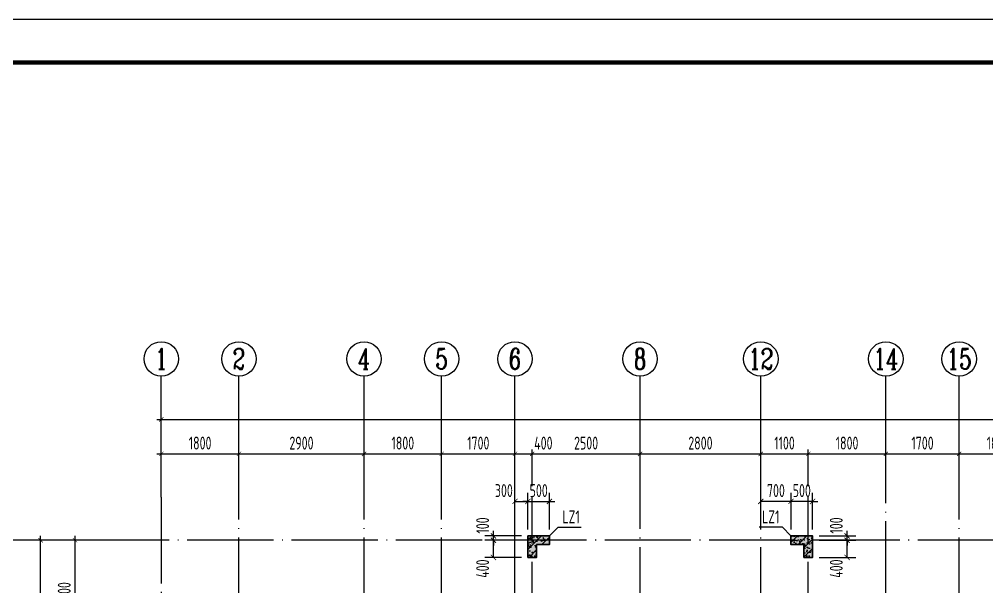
# Model space of a CAD drawing. Extents: x -668857 to 154266, y -275694 to 291306.
# Drawn here: x -342234 to -319807, y 143997 to 157141 of the extents above; entities that cross this region are included whole.
import ezdxf
from ezdxf.enums import TextEntityAlignment as Align

# ---------------------------------------------------------------- set-up
doc = ezdxf.new("R2010")
doc.units = 0
doc.header["$LTSCALE"] = 1000
doc.linetypes.add('DOTE', pattern=[2.42, 2, -0.2, 0.02, -0.2])
doc.layers.get('0').update_dxf_attribs({"linetype": 'CONTINUOUS'})
doc.layers.get('DEFPOINTS').update_dxf_attribs({"linetype": 'CONTINUOUS'})
for name, color, linetype in [('-TK', 7, 'CONTINUOUS'), ('A-AXIS', 1, 'CONTINUOUS'), ('A-DOTE', 10, 'DOTE'), ('AXIS_NUM', 7, 'CONTINUOUS'), ('COLU_DE_TEXT', 7, 'CONTINUOUS'), ('LABEL', 1, 'CONTINUOUS'), ('S-Q墙标注', 3, 'CONTINUOUS'), ('S-X详图填充', 252, 'CONTINUOUS'), ('S-X详图实线', 4, 'CONTINUOUS'), ('S-Y一般标注', 3, 'CONTINUOUS'), ('S-Z柱填充', 252, 'CONTINUOUS'), ('S-Z柱实线', 6, 'CONTINUOUS')]:
    doc.layers.add(name, color=color, linetype=linetype)
doc.styles.add('TSSD_Axis', font='complex.shx', dxfattribs={"width": 0.7, "bigfont": 'hztxt.shx'})
doc.styles.add('TSSD_DIMENSION', font='Tssdeng.shx', dxfattribs={"width": 0.7, "bigfont": 'tssdchn.shx'})
doc.styles.add('TSSD_REIN', font='tssdeng.shx', dxfattribs={"width": 0.7, "height": 300, "bigfont": 'tssdchn.shx'})
doc.styles.add('结构文字', font='zstxt.shx', dxfattribs={"width": 0.7, "bigfont": 'zshz.shx'})
doc.dimstyles.new('STRUCK', dxfattribs={"dimtxt": 400, "dimasz": 121, "dimexe": 200, "dimexo": 150, "dimgap": 115, "dimtad": 1, "dimdec": 0, "dimdsep": 46, "dimtxsty": '结构文字', "dimblk": 'ARCHTICK', "dimcen": 400, "dimclrd": 3, "dimclre": 3, "dimclrt": 7, "dimadec": 0, "dimazin": 0, "dimtfac": 1, "dimtdec": 0, "dimtix": 1, "dimtmove": 2, "dimatfit": 3, "dimldrblk": '_DIMX', "dimfxl": 0, "dimtolj": 1, "dimtzin": 0, "dimarcsym": 0})
doc.dimstyles.new('TSSD_100_100', dxfattribs={"dimtxt": 300, "dimasz": 100, "dimexe": 100, "dimexo": 250, "dimgap": 100, "dimtad": 1, "dimdec": 0, "dimzin": 0, "dimdsep": 46, "dimtxsty": 'TSSD_DIMENSION', "dimblk": 'ARCHTICK', "dimcen": 0, "dimdle": 100, "dimclrt": 7, "dimadec": 0, "dimazin": 0, "dimtfac": 1, "dimtdec": 0, "dimtix": 1, "dimtmove": 2, "dimatfit": 3, "dimldrblk": 'ARCHTICK', "dimfxl": 0, "dimtolj": 1, "dimtzin": 0, "dimarcsym": 0})
pattern_1 = [(50, (-353220.33, -10712.33), (215.17805, -18.82564), [22.5, -247.5]), (355, (-353220.33, -10712.33), (-41.6254, 225.65764), [18, -198]), (100.4514, (-353202.4, -10713.9), (173.55281, 206.83186), [19.12206, -210.34263]), (46.1842, (-353220.33, -10652.33), (320.1723, -49.6557), [33.75, -371.25]), (96.6356, (-353193.65, -10656.47), (280.3988, 292.23536), [28.6831, -315.5139]), (351.1842, (-353220.33, -10652.33), (280.3986, 292.2356), [27, -297]), (21, (-353190.33, -10667.33), (179.07212, -120.78567), [22.5, -247.5]), (326, (-353190.33, -10667.33), (72.9946, 217.545), [18, -198]), (71.4514, (-353175.41, -10677.4), (252.0668, 96.75915), [19.12206, -210.34263]), (37.5, (-353220.33, -10712.33), (3.647957, 99.868156), [0, -195.6, 0, -201, 0, -198.75]), (7.5, (-353220.33, -10712.33), (78.92086, 118.32351), [0, -114.6, 0, -191.1, 0, -75.75]), (327.5, (-353287.23, -10712.33), (160.14673, -6.76646), [0, -75, 0, -234, 0, -310.5]), (317.5, (-353317.23, -10712.33), (174.95585, 30.0315), [0, -97.5, 0, -155.4, 0, -220.5]), (45, (-353220.33, -10712.33), (-106.06602, 106.06602), [])]

# ---------------------------------------------------------------- blocks, each defined once
blk = doc.blocks.new('ts_axno')
at = {"color": 0, "linetype": 'ByBlock', "lineweight": -2}
blk.add_circle((0, 0), 0.5, dxfattribs=at)
at = {"color": 0, "linetype": 'ByBlock', "lineweight": -2, "style": 'TSSD_Axis', "width": 0.7}
blk.add_attdef('A', text='', height=0.6, dxfattribs=at).set_placement((0, 0), align=Align.MIDDLE_CENTER)
blk = doc.blocks.new('_ArchTick')
at = {"color": 0, "linetype": 'ByBlock', "const_width": 0.15}
blk.add_lwpolyline([(-0.5, -0.5), (0.5, 0.5)], dxfattribs=at)
blk = doc.blocks.new('*D77')
at = {"layer": 'DEFPOINTS', "color": 0}
for p in [(6400, 22100), (4600, 21100), (6400, 21100)]:
    blk.add_point(p, dxfattribs=at)
at = {"layer": 'S-Y一般标注', "color": 0, "lineweight": -2}
for p, q in [((4500, 22100), (6500, 22100)), ((4600, 21350), (4600, 22200)), ((6400, 21350), (6400, 22200))]:
    blk.add_line(p, q, dxfattribs=at)
at = {"layer": 'S-Y一般标注', "color": 0, "lineweight": -2, "xscale": 100, "yscale": 100, "zscale": 100, "rotation": 180}
blk.add_blockref('_ArchTick', (4600, 22100), dxfattribs=at)
at = {"layer": 'S-Y一般标注', "color": 0, "lineweight": -2, "xscale": 100, "yscale": 100, "zscale": 100}
blk.add_blockref('_ArchTick', (6400, 22100), dxfattribs=at)
at = {"layer": 'S-Y一般标注', "color": 7, "insert": (5500, 22350), "char_height": 300, "attachment_point": 5, "style": 'TSSD_DIMENSION'}
blk.add_mtext('\\A1;1800', dxfattribs=at)
blk = doc.blocks.new('*D78')
at = {"layer": 'DEFPOINTS', "color": 0}
for p in [(9300, 22100), (6400, 21100), (9300, 21100)]:
    blk.add_point(p, dxfattribs=at)
at = {"layer": 'S-Y一般标注', "color": 0, "lineweight": -2}
for p, q in [((6300, 22100), (9400, 22100)), ((6400, 21350), (6400, 22200)), ((9300, 21350), (9300, 22200))]:
    blk.add_line(p, q, dxfattribs=at)
at = {"layer": 'S-Y一般标注', "color": 0, "lineweight": -2, "xscale": 100, "yscale": 100, "zscale": 100, "rotation": 180}
blk.add_blockref('_ArchTick', (6400, 22100), dxfattribs=at)
at = {"layer": 'S-Y一般标注', "color": 0, "lineweight": -2, "xscale": 100, "yscale": 100, "zscale": 100}
blk.add_blockref('_ArchTick', (9300, 22100), dxfattribs=at)
at = {"layer": 'S-Y一般标注', "color": 7, "insert": (7850, 22350), "char_height": 300, "attachment_point": 5, "style": 'TSSD_DIMENSION'}
blk.add_mtext('\\A1;2900', dxfattribs=at)
blk = doc.blocks.new('*D79')
at = {"layer": 'DEFPOINTS', "color": 0}
for p in [(11100, 22100), (9300, 21100), (11100, 21100)]:
    blk.add_point(p, dxfattribs=at)
at = {"layer": 'S-Y一般标注', "color": 0, "lineweight": -2}
for p, q in [((9200, 22100), (11200, 22100)), ((9300, 21350), (9300, 22200)), ((11100, 21350), (11100, 22200))]:
    blk.add_line(p, q, dxfattribs=at)
at = {"layer": 'S-Y一般标注', "color": 0, "lineweight": -2, "xscale": 100, "yscale": 100, "zscale": 100, "rotation": 180}
blk.add_blockref('_ArchTick', (9300, 22100), dxfattribs=at)
at = {"layer": 'S-Y一般标注', "color": 0, "lineweight": -2, "xscale": 100, "yscale": 100, "zscale": 100}
blk.add_blockref('_ArchTick', (11100, 22100), dxfattribs=at)
at = {"layer": 'S-Y一般标注', "color": 7, "insert": (10200, 22350), "char_height": 300, "attachment_point": 5, "style": 'TSSD_DIMENSION'}
blk.add_mtext('\\A1;1800', dxfattribs=at)
blk = doc.blocks.new('*D80')
at = {"layer": 'DEFPOINTS', "color": 0}
for p in [(12800, 22100), (11100, 21100), (12800, 21100)]:
    blk.add_point(p, dxfattribs=at)
at = {"layer": 'S-Y一般标注', "color": 0, "lineweight": -2}
for p, q in [((11000, 22100), (12900, 22100)), ((11100, 21350), (11100, 22200)), ((12800, 21350), (12800, 22200))]:
    blk.add_line(p, q, dxfattribs=at)
at = {"layer": 'S-Y一般标注', "color": 0, "lineweight": -2, "xscale": 100, "yscale": 100, "zscale": 100, "rotation": 180}
blk.add_blockref('_ArchTick', (11100, 22100), dxfattribs=at)
at = {"layer": 'S-Y一般标注', "color": 0, "lineweight": -2, "xscale": 100, "yscale": 100, "zscale": 100}
blk.add_blockref('_ArchTick', (12800, 22100), dxfattribs=at)
at = {"layer": 'S-Y一般标注', "color": 7, "insert": (11950, 22350), "char_height": 300, "attachment_point": 5, "style": 'TSSD_DIMENSION'}
blk.add_mtext('\\A1;1700', dxfattribs=at)
blk = doc.blocks.new('*D81')
at = {"layer": 'DEFPOINTS', "color": 0}
for p in [(13200, 22100), (12800, 21100), (13200, 21100)]:
    blk.add_point(p, dxfattribs=at)
at = {"layer": 'S-Y一般标注', "color": 0, "lineweight": -2}
for p, q in [((12700, 22100), (13300, 22100)), ((12800, 21350), (12800, 22200)), ((13200, 21350), (13200, 22200))]:
    blk.add_line(p, q, dxfattribs=at)
at = {"layer": 'S-Y一般标注', "color": 0, "lineweight": -2, "xscale": 100, "yscale": 100, "zscale": 100, "rotation": 180}
blk.add_blockref('_ArchTick', (12800, 22100), dxfattribs=at)
at = {"layer": 'S-Y一般标注', "color": 0, "lineweight": -2, "xscale": 100, "yscale": 100, "zscale": 100}
blk.add_blockref('_ArchTick', (13200, 22100), dxfattribs=at)
at = {"layer": 'S-Y一般标注', "color": 7, "insert": (13458, 22350), "char_height": 300, "attachment_point": 5, "style": 'TSSD_DIMENSION'}
blk.add_mtext('\\A1;400', dxfattribs=at)
blk = doc.blocks.new('*D82')
at = {"layer": 'DEFPOINTS', "color": 0}
for p in [(18500, 22100), (15700, 21100), (18500, 21100)]:
    blk.add_point(p, dxfattribs=at)
at = {"layer": 'S-Y一般标注', "color": 0, "lineweight": -2}
for p, q in [((15600, 22100), (18600, 22100)), ((15700, 21350), (15700, 22200)), ((18500, 21350), (18500, 22200))]:
    blk.add_line(p, q, dxfattribs=at)
at = {"layer": 'S-Y一般标注', "color": 0, "lineweight": -2, "xscale": 100, "yscale": 100, "zscale": 100, "rotation": 180}
blk.add_blockref('_ArchTick', (15700, 22100), dxfattribs=at)
at = {"layer": 'S-Y一般标注', "color": 0, "lineweight": -2, "xscale": 100, "yscale": 100, "zscale": 100}
blk.add_blockref('_ArchTick', (18500, 22100), dxfattribs=at)
at = {"layer": 'S-Y一般标注', "color": 7, "insert": (17100, 22350), "char_height": 300, "attachment_point": 5, "style": 'TSSD_DIMENSION'}
blk.add_mtext('\\A1;2800', dxfattribs=at)
blk = doc.blocks.new('*D83')
at = {"layer": 'DEFPOINTS', "color": 0}
for p in [(19600, 22100), (18500, 21100), (19600, 21100)]:
    blk.add_point(p, dxfattribs=at)
at = {"layer": 'S-Y一般标注', "color": 0, "lineweight": -2}
for p, q in [((18400, 22100), (19700, 22100)), ((18500, 21350), (18500, 22200)), ((19600, 21350), (19600, 22200))]:
    blk.add_line(p, q, dxfattribs=at)
at = {"layer": 'S-Y一般标注', "color": 0, "lineweight": -2, "xscale": 100, "yscale": 100, "zscale": 100, "rotation": 180}
blk.add_blockref('_ArchTick', (18500, 22100), dxfattribs=at)
at = {"layer": 'S-Y一般标注', "color": 0, "lineweight": -2, "xscale": 100, "yscale": 100, "zscale": 100}
blk.add_blockref('_ArchTick', (19600, 22100), dxfattribs=at)
at = {"layer": 'S-Y一般标注', "color": 7, "insert": (19050, 22350), "char_height": 300, "attachment_point": 5, "style": 'TSSD_DIMENSION'}
blk.add_mtext('\\A1;1100', dxfattribs=at)
blk = doc.blocks.new('*D84')
at = {"layer": 'DEFPOINTS', "color": 0}
for p in [(23100, 22100), (21400, 21100), (23100, 21100)]:
    blk.add_point(p, dxfattribs=at)
at = {"layer": 'S-Y一般标注', "color": 0, "lineweight": -2}
for p, q in [((21300, 22100), (23200, 22100)), ((21400, 21350), (21400, 22200)), ((23100, 21350), (23100, 22200))]:
    blk.add_line(p, q, dxfattribs=at)
at = {"layer": 'S-Y一般标注', "color": 0, "lineweight": -2, "xscale": 100, "yscale": 100, "zscale": 100, "rotation": 180}
blk.add_blockref('_ArchTick', (21400, 22100), dxfattribs=at)
at = {"layer": 'S-Y一般标注', "color": 0, "lineweight": -2, "xscale": 100, "yscale": 100, "zscale": 100}
blk.add_blockref('_ArchTick', (23100, 22100), dxfattribs=at)
at = {"layer": 'S-Y一般标注', "color": 7, "insert": (22250, 22350), "char_height": 300, "attachment_point": 5, "style": 'TSSD_DIMENSION'}
blk.add_mtext('\\A1;1700', dxfattribs=at)
blk = doc.blocks.new('*D85')
at = {"layer": 'DEFPOINTS', "color": 0}
for p in [(24900, 22100), (23100, 21100), (24900, 21100)]:
    blk.add_point(p, dxfattribs=at)
at = {"layer": 'S-Y一般标注', "color": 0, "lineweight": -2}
for p, q in [((23000, 22100), (25000, 22100)), ((23100, 21350), (23100, 22200)), ((24900, 21350), (24900, 22200))]:
    blk.add_line(p, q, dxfattribs=at)
at = {"layer": 'S-Y一般标注', "color": 0, "lineweight": -2, "xscale": 100, "yscale": 100, "zscale": 100, "rotation": 180}
blk.add_blockref('_ArchTick', (23100, 22100), dxfattribs=at)
at = {"layer": 'S-Y一般标注', "color": 0, "lineweight": -2, "xscale": 100, "yscale": 100, "zscale": 100}
blk.add_blockref('_ArchTick', (24900, 22100), dxfattribs=at)
at = {"layer": 'S-Y一般标注', "color": 7, "insert": (24000, 22350), "char_height": 300, "attachment_point": 5, "style": 'TSSD_DIMENSION'}
blk.add_mtext('\\A1;1800', dxfattribs=at)
blk = doc.blocks.new('*D99')
at = {"layer": 'DEFPOINTS', "color": 0}
for p in [(54600, 22900), (4600, 21100), (54600, 21100)]:
    blk.add_point(p, dxfattribs=at)
at = {"layer": 'S-Y一般标注', "color": 0, "lineweight": -2}
for p, q in [((4500, 22900), (54700, 22900)), ((4600, 21350), (4600, 23000)), ((54600, 21350), (54600, 23000))]:
    blk.add_line(p, q, dxfattribs=at)
at = {"layer": 'S-Y一般标注', "color": 0, "lineweight": -2, "xscale": 100, "yscale": 100, "zscale": 100, "rotation": 180}
blk.add_blockref('_ArchTick', (4600, 22900), dxfattribs=at)
at = {"layer": 'S-Y一般标注', "color": 0, "lineweight": -2, "xscale": 100, "yscale": 100, "zscale": 100}
blk.add_blockref('_ArchTick', (54600, 22900), dxfattribs=at)
at = {"layer": 'S-Y一般标注', "color": 7, "insert": (29600, 23150), "char_height": 300, "attachment_point": 5, "style": 'TSSD_DIMENSION'}
blk.add_mtext('\\A1;50000', dxfattribs=at)
blk = doc.blocks.new('*D106')
at = {"layer": 'DEFPOINTS', "color": 0}
for p in [(1800, 20100), (3600, 20100), (3600, 4600)]:
    blk.add_point(p, dxfattribs=at)
at = {"layer": 'S-Y一般标注', "color": 0, "lineweight": -2}
for p, q in [((1800, 4500), (1800, 20200)), ((3350, 20100), (1700, 20100)), ((3350, 4600), (1700, 4600))]:
    blk.add_line(p, q, dxfattribs=at)
at = {"layer": 'S-Y一般标注', "color": 0, "lineweight": -2, "xscale": 100, "yscale": 100, "zscale": 100}
for p, rotation in [((1800, 20100), 90), ((1800, 4600), 270)]:
    blk.add_blockref('_ArchTick', p, dxfattribs=dict(at, rotation=rotation))
at = {"layer": 'S-Y一般标注', "color": 7, "insert": (1550, 12350), "char_height": 300, "attachment_point": 5, "rotation": 90, "style": 'TSSD_DIMENSION'}
blk.add_mtext('\\A1;15500', dxfattribs=at)
blk = doc.blocks.new('*D109')
at = {"layer": 'DEFPOINTS', "color": 0}
for p in [(2600, 20100), (3600, 20100), (3600, 17600)]:
    blk.add_point(p, dxfattribs=at)
at = {"layer": 'S-Y一般标注', "color": 0, "lineweight": -2}
for p, q in [((2600, 17500), (2600, 20200)), ((3350, 20100), (2500, 20100)), ((3350, 17600), (2500, 17600))]:
    blk.add_line(p, q, dxfattribs=at)
at = {"layer": 'S-Y一般标注', "color": 0, "lineweight": -2, "xscale": 100, "yscale": 100, "zscale": 100}
for p, rotation in [((2600, 20100), 90), ((2600, 17600), 270)]:
    blk.add_blockref('_ArchTick', p, dxfattribs=dict(at, rotation=rotation))
at = {"layer": 'S-Y一般标注', "color": 7, "insert": (2350, 18850), "char_height": 300, "attachment_point": 5, "rotation": 90, "style": 'TSSD_DIMENSION'}
blk.add_mtext('\\A1;2500', dxfattribs=at)
blk = doc.blocks.new('*D112')
at = {"layer": 'DEFPOINTS', "color": 0}
for p in [(15700, 22100), (13200, 21100), (15700, 21100)]:
    blk.add_point(p, dxfattribs=at)
at = {"layer": 'S-Y一般标注', "color": 0, "lineweight": -2}
for p, q in [((13100, 22100), (15800, 22100)), ((13200, 21350), (13200, 22200)), ((15700, 21350), (15700, 22200))]:
    blk.add_line(p, q, dxfattribs=at)
at = {"layer": 'S-Y一般标注', "color": 0, "lineweight": -2, "xscale": 100, "yscale": 100, "zscale": 100, "rotation": 180}
blk.add_blockref('_ArchTick', (13200, 22100), dxfattribs=at)
at = {"layer": 'S-Y一般标注', "color": 0, "lineweight": -2, "xscale": 100, "yscale": 100, "zscale": 100}
blk.add_blockref('_ArchTick', (15700, 22100), dxfattribs=at)
at = {"layer": 'S-Y一般标注', "color": 7, "insert": (14450, 22350), "char_height": 300, "attachment_point": 5, "style": 'TSSD_DIMENSION'}
blk.add_mtext('\\A1;2500', dxfattribs=at)
blk = doc.blocks.new('*D113')
at = {"layer": 'DEFPOINTS', "color": 0}
for p in [(21400, 22100), (19600, 21100), (21400, 21100)]:
    blk.add_point(p, dxfattribs=at)
at = {"layer": 'S-Y一般标注', "color": 0, "lineweight": -2}
for p, q in [((19500, 22100), (21500, 22100)), ((19600, 21350), (19600, 22200)), ((21400, 21350), (21400, 22200))]:
    blk.add_line(p, q, dxfattribs=at)
at = {"layer": 'S-Y一般标注', "color": 0, "lineweight": -2, "xscale": 100, "yscale": 100, "zscale": 100, "rotation": 180}
blk.add_blockref('_ArchTick', (19600, 22100), dxfattribs=at)
at = {"layer": 'S-Y一般标注', "color": 0, "lineweight": -2, "xscale": 100, "yscale": 100, "zscale": 100}
blk.add_blockref('_ArchTick', (21400, 22100), dxfattribs=at)
at = {"layer": 'S-Y一般标注', "color": 7, "insert": (20500, 22350), "char_height": 300, "attachment_point": 5, "style": 'TSSD_DIMENSION'}
blk.add_mtext('\\A1;1800', dxfattribs=at)
blk = doc.blocks.new('*D1974')
at = {"layer": 'DEFPOINTS', "color": 0}
for p in [(-331243, 145173), (-330443, 145173), (-330443, 145073)]:
    blk.add_point(p, dxfattribs=at)
at = {"layer": 'S-Q墙标注', "color": 3, "lineweight": -2}
for p, q in [((-330593, 145173), (-331443, 145173)), ((-331243, 145173), (-331243, 145294)), ((-331243, 145073), (-331243, 145173)), ((-330593, 145073), (-331443, 145073)), ((-331243, 145073), (-331243, 144952))]:
    blk.add_line(p, q, dxfattribs=at)
at = {"layer": 'S-Q墙标注', "color": 3, "lineweight": -2, "xscale": 121, "yscale": 121, "zscale": 121}
for p, rotation in [((-331243, 145173), 270), ((-331243, 145073), 90)]:
    blk.add_blockref('_ArchTick', p, dxfattribs=dict(at, rotation=rotation))
at = {"layer": 'S-Q墙标注', "color": 7, "insert": (-331493, 145415), "char_height": 300, "attachment_point": 5, "rotation": 90, "style": 'TSSD_REIN'}
blk.add_mtext('\\A1;100', dxfattribs=at)
blk = doc.blocks.new('_DIMX')
blk.add_line((-150, 0), (150, 0))
at = {"const_width": 50}
blk.add_lwpolyline([(-70, -70), (70, 70)], dxfattribs=at)
blk = doc.blocks.new('*D1975')
at = {"layer": 'DEFPOINTS', "color": 0}
for p in [(-331243, 145073), (-330443, 145073), (-330443, 144673)]:
    blk.add_point(p, dxfattribs=at)
at = {"layer": 'S-Q墙标注', "color": 3, "lineweight": -2}
for p, q in [((-330593, 145073), (-331443, 145073)), ((-331243, 144673), (-331243, 145073)), ((-330593, 144673), (-331443, 144673))]:
    blk.add_line(p, q, dxfattribs=at)
at = {"layer": 'S-Q墙标注', "color": 3, "lineweight": -2, "xscale": 121, "yscale": 121, "zscale": 121}
for p, rotation in [((-331243, 145073), 90), ((-331243, 144673), 270)]:
    blk.add_blockref('_ArchTick', p, dxfattribs=dict(at, rotation=rotation))
at = {"layer": 'S-Q墙标注', "color": 7, "insert": (-331493, 144415), "char_height": 300, "attachment_point": 5, "rotation": 90, "style": 'TSSD_REIN'}
blk.add_mtext('\\A1;400', dxfattribs=at)
blk = doc.blocks.new('*D1979')
at = {"layer": 'DEFPOINTS', "color": 0}
for p in [(-329943, 145973), (-330443, 145173), (-329943, 145173)]:
    blk.add_point(p, dxfattribs=at)
at = {"layer": 'S-Q墙标注', "color": 3, "lineweight": -2}
for p, q in [((-330443, 145323), (-330443, 146173)), ((-329943, 145323), (-329943, 146173)), ((-330443, 145973), (-330564, 145973)), ((-330443, 145973), (-329943, 145973)), ((-329943, 145973), (-329822, 145973))]:
    blk.add_line(p, q, dxfattribs=at)
at = {"layer": 'S-Q墙标注', "color": 3, "lineweight": -2, "xscale": 121, "yscale": 121, "zscale": 121}
blk.add_blockref('_ArchTick', (-330443, 145973), dxfattribs=at)
at = {"layer": 'S-Q墙标注', "color": 3, "lineweight": -2, "xscale": 121, "yscale": 121, "zscale": 121, "rotation": 180}
blk.add_blockref('_ArchTick', (-329943, 145973), dxfattribs=at)
at = {"layer": 'S-Q墙标注', "color": 7, "insert": (-330193, 146223), "char_height": 300, "attachment_point": 5, "style": 'TSSD_REIN'}
blk.add_mtext('\\A1;500', dxfattribs=at)
blk = doc.blocks.new('*D1980')
at = {"layer": 'DEFPOINTS', "color": 0}
for p in [(-330443, 145973), (-330743, 145173), (-330443, 145173)]:
    blk.add_point(p, dxfattribs=at)
at = {"layer": 'S-Q墙标注', "color": 3, "lineweight": -2}
for p, q in [((-330743, 145323), (-330743, 146173)), ((-330443, 145323), (-330443, 146173)), ((-330743, 145973), (-330443, 145973))]:
    blk.add_line(p, q, dxfattribs=at)
at = {"layer": 'S-Q墙标注', "color": 3, "lineweight": -2, "xscale": 121, "yscale": 121, "zscale": 121, "rotation": 180}
blk.add_blockref('_ArchTick', (-330743, 145973), dxfattribs=at)
at = {"layer": 'S-Q墙标注', "color": 3, "lineweight": -2, "xscale": 121, "yscale": 121, "zscale": 121}
blk.add_blockref('_ArchTick', (-330443, 145973), dxfattribs=at)
at = {"layer": 'S-Q墙标注', "color": 7, "insert": (-331001, 146223), "char_height": 300, "attachment_point": 5, "style": 'TSSD_REIN'}
blk.add_mtext('\\A1;300', dxfattribs=at)
blk = doc.blocks.new('*D1982')
at = {"layer": 'DEFPOINTS', "color": 0}
for p in [(-323843, 145173), (-323043, 145173), (-323843, 145073)]:
    blk.add_point(p, dxfattribs=at)
at = {"layer": 'S-Q墙标注', "color": 3, "lineweight": -2}
for p, q in [((-323693, 145173), (-322843, 145173)), ((-323043, 145173), (-323043, 145294)), ((-323043, 145073), (-323043, 145173)), ((-323693, 145073), (-322843, 145073)), ((-323043, 145073), (-323043, 144952))]:
    blk.add_line(p, q, dxfattribs=at)
at = {"layer": 'S-Q墙标注', "color": 3, "lineweight": -2, "xscale": 121, "yscale": 121, "zscale": 121}
for p, rotation in [((-323043, 145173), 270), ((-323043, 145073), 90)]:
    blk.add_blockref('_ArchTick', p, dxfattribs=dict(at, rotation=rotation))
at = {"layer": 'S-Q墙标注', "color": 7, "insert": (-323293, 145415), "char_height": 300, "attachment_point": 5, "rotation": 90, "style": 'TSSD_REIN'}
blk.add_mtext('\\A1;100', dxfattribs=at)
blk = doc.blocks.new('*D1983')
at = {"layer": 'DEFPOINTS', "color": 0}
for p in [(-323843, 145073), (-323043, 145073), (-323843, 144673)]:
    blk.add_point(p, dxfattribs=at)
at = {"layer": 'S-Q墙标注', "color": 3, "lineweight": -2}
for p, q in [((-323693, 145073), (-322843, 145073)), ((-323043, 144673), (-323043, 145073)), ((-323693, 144673), (-322843, 144673))]:
    blk.add_line(p, q, dxfattribs=at)
at = {"layer": 'S-Q墙标注', "color": 3, "lineweight": -2, "xscale": 121, "yscale": 121, "zscale": 121}
for p, rotation in [((-323043, 145073), 90), ((-323043, 144673), 270)]:
    blk.add_blockref('_ArchTick', p, dxfattribs=dict(at, rotation=rotation))
at = {"layer": 'S-Q墙标注', "color": 7, "insert": (-323293, 144415), "char_height": 300, "attachment_point": 5, "rotation": 90, "style": 'TSSD_REIN'}
blk.add_mtext('\\A1;400', dxfattribs=at)
blk = doc.blocks.new('*D1986')
at = {"layer": 'DEFPOINTS', "color": 0}
for p in [(-324343, 145973), (-324343, 145173), (-323843, 145173)]:
    blk.add_point(p, dxfattribs=at)
at = {"layer": 'S-Q墙标注', "color": 3, "lineweight": -2}
for p, q in [((-324343, 145323), (-324343, 146173)), ((-323843, 145323), (-323843, 146173)), ((-324343, 145973), (-324464, 145973)), ((-323843, 145973), (-324343, 145973)), ((-323843, 145973), (-323722, 145973))]:
    blk.add_line(p, q, dxfattribs=at)
at = {"layer": 'S-Q墙标注', "color": 3, "lineweight": -2, "xscale": 121, "yscale": 121, "zscale": 121}
blk.add_blockref('_ArchTick', (-324343, 145973), dxfattribs=at)
at = {"layer": 'S-Q墙标注', "color": 3, "lineweight": -2, "xscale": 121, "yscale": 121, "zscale": 121, "rotation": 180}
blk.add_blockref('_ArchTick', (-323843, 145973), dxfattribs=at)
at = {"layer": 'S-Q墙标注', "color": 7, "insert": (-324093, 146223), "char_height": 300, "attachment_point": 5, "style": 'TSSD_REIN'}
blk.add_mtext('\\A1;500', dxfattribs=at)
blk = doc.blocks.new('*D1988')
at = {"layer": 'DEFPOINTS', "color": 0}
for p in [(-325043, 145973), (-325043, 145173), (-324343, 145173)]:
    blk.add_point(p, dxfattribs=at)
at = {"layer": 'S-Q墙标注', "color": 3, "lineweight": -2}
for p, q in [((-325043, 145323), (-325043, 146173)), ((-324343, 145323), (-324343, 146173)), ((-324343, 145973), (-325043, 145973))]:
    blk.add_line(p, q, dxfattribs=at)
at = {"layer": 'S-Q墙标注', "color": 3, "lineweight": -2, "xscale": 121, "yscale": 121, "zscale": 121, "rotation": 180}
blk.add_blockref('_ArchTick', (-325043, 145973), dxfattribs=at)
at = {"layer": 'S-Q墙标注', "color": 3, "lineweight": -2, "xscale": 121, "yscale": 121, "zscale": 121}
blk.add_blockref('_ArchTick', (-324343, 145973), dxfattribs=at)
at = {"layer": 'S-Q墙标注', "color": 7, "insert": (-324693, 146223), "char_height": 300, "attachment_point": 5, "style": 'TSSD_REIN'}
blk.add_mtext('\\A1;700', dxfattribs=at)
blk = doc.blocks.new('A1')
blk.add_lwpolyline([(0, 59400), (0, 0), (84100, 0), (84100, 59400)], close=True)
at = {"const_width": 100}
blk.add_lwpolyline([(2500, 58400), (2500, 1000), (83100, 1000), (83100, 58400)], close=True, dxfattribs=at)
blk = doc.blocks.new('20210726.16350016')
at = {"layer": 'A-AXIS'}
for p, q in [((4600, 21100), (4600, 23900)), ((6400, 21100), (6400, 23900)), ((9300, 21100), (9300, 23900)), ((11100, 21100), (11100, 23900)), ((12800, 21100), (12800, 23900)), ((15700, 21100), (15700, 23900)), ((18500, 21100), (18500, 23900)), ((21400, 21100), (21400, 23900)), ((23100, 21100), (23100, 23900)), ((3600, 20100), (800, 20100))]:
    blk.add_line(p, q, dxfattribs=at)
at = {"layer": 'A-DOTE'}
for p, q in [((4600, 21100), (4600, 3600)), ((6400, 10900), (6400, 21100)), ((9300, 10900), (9300, 21100)), ((11100, 10900), (11100, 21100)), ((12800, 13700), (12800, 21100)), ((13200, 17600), (13200, 21100)), ((15700, 13100.3), (15700, 21100)), ((18500, 13100.3), (18500, 21100)), ((19600, 17600), (19600, 21100)), ((21400, 13700), (21400, 21100)), ((23100, 10900), (23100, 21100)), ((55600, 20100), (3600, 20100))]:
    blk.add_line(p, q, dxfattribs=at)
at = {"layer": 'A-AXIS'}
ref = blk.add_blockref('ts_axno', (4600, 24300), dxfattribs=dict(at, xscale=800, yscale=800, zscale=800))
ref.add_attrib('1', '1', dxfattribs={"layer": 'AXIS_NUM', "height": 480, "style": 'TSSD_Axis', "width": 0.7}).set_placement((4600, 24300), align=Align.MIDDLE_CENTER)
ref = blk.add_blockref('ts_axno', (6400, 24300), dxfattribs=dict(at, xscale=800, yscale=800, zscale=800))
ref.add_attrib('2', '2', dxfattribs={"layer": 'AXIS_NUM', "height": 480, "style": 'TSSD_Axis', "width": 0.7}).set_placement((6400, 24300), align=Align.MIDDLE_CENTER)
ref = blk.add_blockref('ts_axno', (9300, 24300), dxfattribs=dict(at, xscale=800, yscale=800, zscale=800))
ref.add_attrib('3', '4', dxfattribs={"layer": 'AXIS_NUM', "height": 480, "style": 'TSSD_Axis', "width": 0.7}).set_placement((9300, 24300), align=Align.MIDDLE_CENTER)
ref = blk.add_blockref('ts_axno', (11100, 24300), dxfattribs=dict(at, xscale=800, yscale=800, zscale=800))
ref.add_attrib('4', '5', dxfattribs={"layer": 'AXIS_NUM', "height": 480, "style": 'TSSD_Axis', "width": 0.7}).set_placement((11100, 24300), align=Align.MIDDLE_CENTER)
ref = blk.add_blockref('ts_axno', (12800, 24300), dxfattribs=dict(at, xscale=800, yscale=800, zscale=800))
ref.add_attrib('5', '6', dxfattribs={"layer": 'AXIS_NUM', "height": 480, "style": 'TSSD_Axis', "width": 0.7}).set_placement((12800, 24300), align=Align.MIDDLE_CENTER)
ref = blk.add_blockref('ts_axno', (15700, 24300), dxfattribs=dict(at, xscale=800, yscale=800, zscale=800))
ref.add_attrib('6', '8', dxfattribs={"layer": 'AXIS_NUM', "height": 480, "style": 'TSSD_Axis', "width": 0.7}).set_placement((15700, 24300), align=Align.MIDDLE_CENTER)
ref = blk.add_blockref('ts_axno', (18500, 24300), dxfattribs=dict(at, xscale=800, yscale=800, zscale=800))
ref.add_attrib('7', '12', dxfattribs={"layer": 'AXIS_NUM', "height": 480, "style": 'TSSD_Axis', "width": 0.7}).set_placement((18500, 24300), align=Align.MIDDLE_CENTER)
ref = blk.add_blockref('ts_axno', (21400, 24300), dxfattribs=dict(at, xscale=800, yscale=800, zscale=800))
ref.add_attrib('8', '14', dxfattribs={"layer": 'AXIS_NUM', "height": 480, "style": 'TSSD_Axis', "width": 0.7}).set_placement((21400, 24300), align=Align.MIDDLE_CENTER)
ref = blk.add_blockref('ts_axno', (23100, 24300), dxfattribs=dict(at, xscale=800, yscale=800, zscale=800))
ref.add_attrib('9', '15', dxfattribs={"layer": 'AXIS_NUM', "height": 480, "style": 'TSSD_Axis', "width": 0.7}).set_placement((23100, 24300), align=Align.MIDDLE_CENTER)
at = {"layer": 'S-Y一般标注'}
for base, p1, p2, picture, middle in [((54600, 22900), (4600, 21100), (54600, 21100), '*D99', (29600, 23150)), ((6400, 22100), (4600, 21100), (6400, 21100), '*D77', (5500, 22350)), ((9300, 22100), (6400, 21100), (9300, 21100), '*D78', (7850, 22350)), ((11100, 22100), (9300, 21100), (11100, 21100), '*D79', (10200, 22350)), ((12800, 22100), (11100, 21100), (12800, 21100), '*D80', (11950, 22350)), ((15700, 22100), (13200, 21100), (15700, 21100), '*D112', (14450, 22350)), ((18500, 22100), (15700, 21100), (18500, 21100), '*D82', (17100, 22350)), ((19600, 22100), (18500, 21100), (19600, 21100), '*D83', (19050, 22350)), ((21400, 22100), (19600, 21100), (21400, 21100), '*D113', (20500, 22350)), ((23100, 22100), (21400, 21100), (23100, 21100), '*D84', (22250, 22350)), ((24900, 22100), (23100, 21100), (24900, 21100), '*D85', (24000, 22350))]:
    dim = blk.add_linear_dim(base=base, p1=p1, p2=p2, dimstyle='TSSD_100_100', dxfattribs=at)
    dim.commit()
    dim.dimension.update_dxf_attribs({"geometry": picture, "text_midpoint": middle})
dim = blk.add_linear_dim(base=(13200, 22100), p1=(12800, 21100), p2=(13200, 21100), dimstyle='TSSD_100_100', dxfattribs=at)
dim.commit()
dim.dimension.update_dxf_attribs({"geometry": '*D81', "text_midpoint": (13458.1, 22350), "dimtype": 160})
for base, p1, picture, middle in [((1800, 20100), (3600, 4600), '*D106', (1550, 12350)), ((2600, 20100), (3600, 17600), '*D109', (2350, 18850))]:
    dim = blk.add_linear_dim(base=base, p1=p1, p2=(3600, 20100), angle=90, dimstyle='TSSD_100_100', dxfattribs=at)
    dim.commit()
    dim.dimension.update_dxf_attribs({"geometry": picture, "text_midpoint": middle})

msp = doc.modelspace()

# ---------------------------------------------------------------- hatches: boundary and pattern name
at = {"layer": 'S-X详图填充'}
h = msp.add_hatch(color=256, dxfattribs=at)
h.dxf.hatch_style = 1
h.paths.add_polyline_path([(-329943.25, 145173.28), (-330443.25, 145173.28), (-330443.25, 144673.28), (-330243.25, 144673.28), (-330243.25, 144973.28), (-329943.25, 144973.28)])
h = msp.add_hatch(color=256, dxfattribs=at)
h.dxf.hatch_style = 1
h.paths.add_polyline_path([(-324343.27, 145173.27), (-323843.27, 145173.27), (-323843.27, 144673.27), (-324043.27, 144673.27), (-324043.27, 144973.27), (-324343.27, 144973.27)])
at = {"layer": 'S-Z柱填充'}
h = msp.add_hatch(dxfattribs=at)
h.set_pattern_fill('ARMORED', color=256, scale=30, style=0)
h.set_pattern_definition(pattern_1)
h.paths.add_polyline_path([(-329943.26, 145173.28), (-330443.26, 145173.28), (-330443.26, 144673.28), (-330243.26, 144673.28), (-330243.26, 144973.28), (-329943.26, 144973.28)])
h = msp.add_hatch(dxfattribs=at)
h.set_pattern_fill('ARMORED', color=256, scale=30, style=0)
h.set_pattern_definition(pattern_1)
h.paths.add_polyline_path([(-324343.28, 145173.28), (-323843.28, 145173.28), (-323843.28, 144673.28), (-324043.28, 144673.28), (-324043.28, 144973.28), (-324343.28, 144973.28)])

# ---------------------------------------------------------------- linework, layer by layer
at = {"layer": 'LABEL'}
for points in [[(-329943.26, 145173.27), (-329743.26, 145373.27), (-329204.31, 145373.27)], [(-324343.28, 145173.27), (-324543.28, 145373.27), (-325082.23, 145373.27)]]:
    msp.add_lwpolyline(points, dxfattribs=at)
at = {"layer": 'S-X详图实线'}
for points in [[(-330243.25, 144673.28), (-330243.25, 144973.28), (-329943.25, 144973.28), (-329943.25, 145173.28), (-330443.25, 145173.28), (-330443.25, 144673.28), (-330243.25, 144673.28)], [(-324043.27, 144673.28), (-324043.27, 144973.28), (-324343.27, 144973.28), (-324343.27, 145173.28), (-323843.27, 145173.28), (-323843.27, 144673.28), (-324043.27, 144673.28)]]:
    msp.add_lwpolyline(points, dxfattribs=at)
at = {"layer": 'S-Z柱实线', "lineweight": 35}
for points in [[(-329943.26, 145173.28), (-330443.26, 145173.28), (-330443.26, 144673.28), (-330243.26, 144673.28), (-330243.26, 144973.28), (-329943.26, 144973.28), (-329943.26, 145173.28)], [(-329943.25, 145173.28), (-330443.25, 145173.28), (-330443.25, 144673.28), (-330243.25, 144673.28), (-330243.25, 144973.28), (-329943.25, 144973.28), (-329943.25, 145173.28)], [(-324343.28, 145173.28), (-323843.28, 145173.28), (-323843.28, 144673.28), (-324043.28, 144673.28), (-324043.28, 144973.28), (-324343.28, 144973.28), (-324343.28, 145173.28)], [(-324343.27, 145173.27), (-323843.27, 145173.27), (-323843.27, 144673.27), (-324043.27, 144673.27), (-324043.27, 144973.27), (-324343.27, 144973.27), (-324343.27, 145173.27)]]:
    msp.add_lwpolyline(points, dxfattribs=at)

# ---------------------------------------------------------------- block references
at = {"layer": '-TK'}
msp.add_blockref('A1', (-353584.71, 97740.98), dxfattribs=at)
at = {"layer": 'A-DOTE'}
msp.add_blockref('20210726.16350016', (-343543.27, 124973.23), dxfattribs=at)

# ---------------------------------------------------------------- texts
at = {"layer": 'COLU_DE_TEXT', "style": 'TSSD_REIN', "width": 0.7}
for p in [(-329643.26, 145373.27), (-325014.82, 145373.27)]:
    msp.add_text('LZ1', height=300, dxfattribs=at).set_placement(p, align=Align.BOTTOM_LEFT)

# ---------------------------------------------------------------- dimensions: what is measured, and where the dimension line sits
at = {"layer": 'S-Q墙标注'}
dim = msp.add_linear_dim(base=(-330443.26, 145973.28), p1=(-330743.27, 145173.28), p2=(-330443.26, 145173.28), dimstyle='STRUCK', override={"dimtxt": 300, "dimgap": 100, "dimtxsty": 'TSSD_REIN'}, dxfattribs=at)
dim.commit()
dim.dimension.update_dxf_attribs({"geometry": '*D1980', "text_midpoint": (-331001.35, 146223.28), "dimtype": 160})
dim = msp.add_linear_dim(base=(-329943.26, 145973.28), p1=(-330443.26, 145173.28), p2=(-329943.26, 145173.28), dimstyle='STRUCK', override={"dimtxt": 300, "dimgap": 100, "dimtxsty": 'TSSD_REIN'}, dxfattribs=at)
dim.commit()
dim.dimension.update_dxf_attribs({"geometry": '*D1979', "text_midpoint": (-330193.26, 146223.28)})
for base, p1, p2, picture, middle in [((-325043.27, 145973.28), (-324343.28, 145173.28), (-325043.27, 145173.28), '*D1988', (-324693.27, 146223.28)), ((-324343.28, 145973.28), (-323843.28, 145173.28), (-324343.28, 145173.28), '*D1986', (-324093.28, 146223.28))]:
    dim = msp.add_linear_dim(base=base, p1=p1, p2=p2, angle=180, dimstyle='STRUCK', override={"dimtxt": 300, "dimgap": 100, "dimtxsty": 'TSSD_REIN'}, dxfattribs=at)
    dim.commit()
    dim.dimension.update_dxf_attribs({"geometry": picture, "text_midpoint": middle})
for base, p1, p2, picture, middle in [((-331243.26, 145173.28), (-330443.26, 145073.28), (-330443.26, 145173.28), '*D1974', (-331493.26, 145415.2)), ((-323043.28, 145173.28), (-323843.28, 145073.28), (-323843.28, 145173.28), '*D1982', (-323293.28, 145415.2)), ((-331243.26, 145073.28), (-330443.26, 144673.28), (-330443.26, 145073.28), '*D1975', (-331493.26, 144415.21)), ((-323043.28, 145073.28), (-323843.28, 144673.28), (-323843.28, 145073.28), '*D1983', (-323293.28, 144415.21))]:
    dim = msp.add_linear_dim(base=base, p1=p1, p2=p2, angle=90, dimstyle='STRUCK', override={"dimtxt": 300, "dimgap": 100, "dimtxsty": 'TSSD_REIN'}, dxfattribs=at)
    dim.commit()
    dim.dimension.update_dxf_attribs({"geometry": picture, "text_midpoint": middle, "dimtype": 160})

doc.saveas('drawing.dxf')
